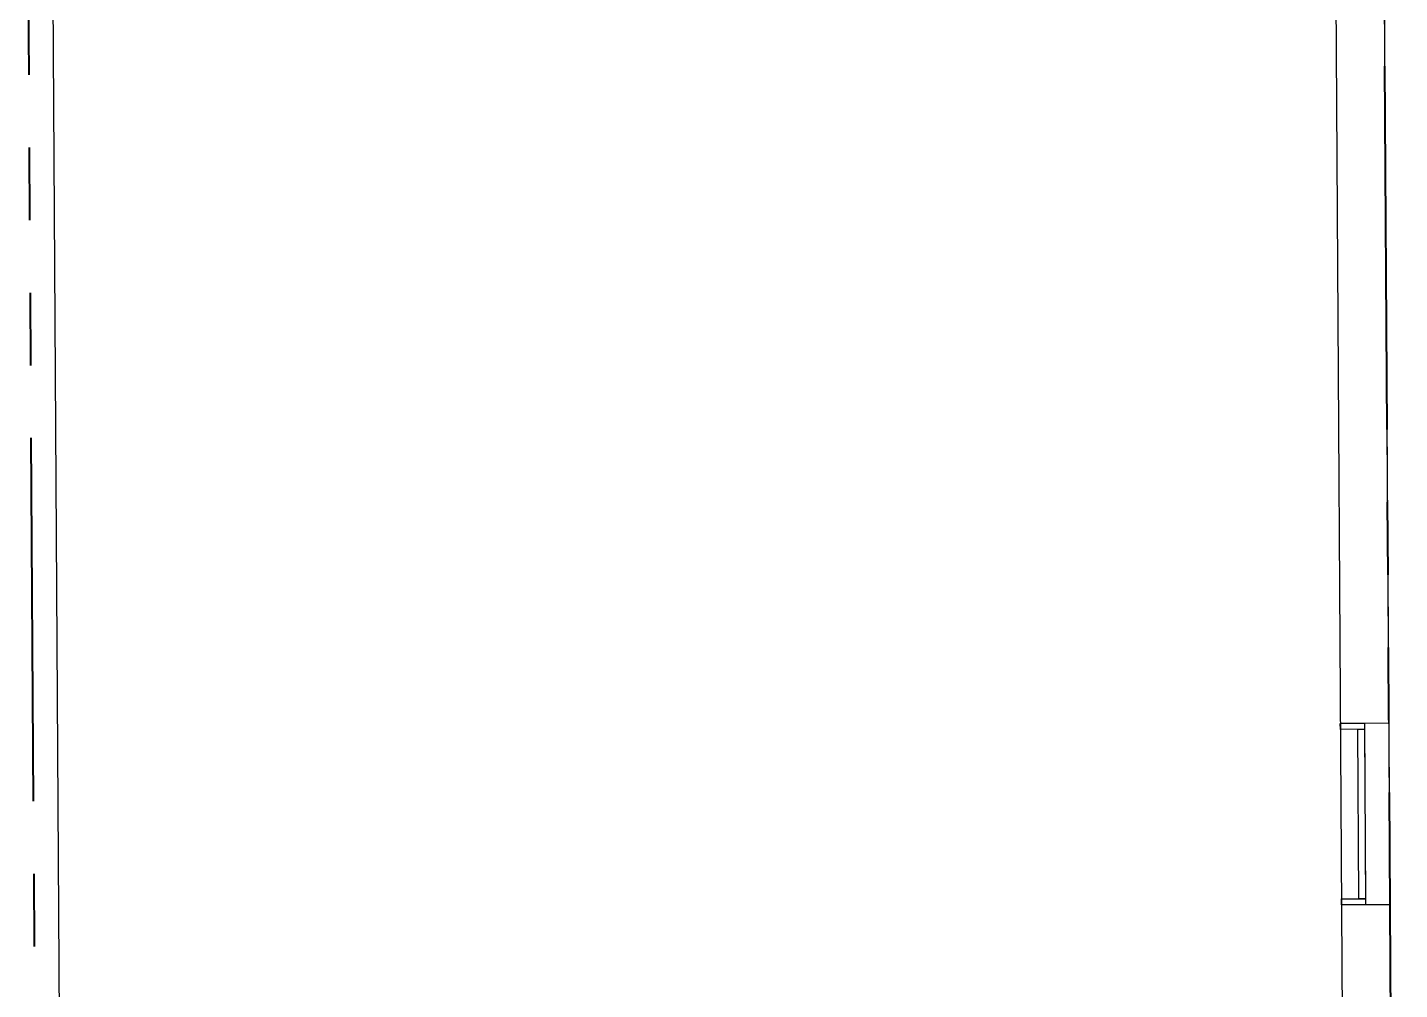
# Model space of a CAD drawing. Header units: feet. Extents: x 919634 to 928945, y 707022 to 708026.
# Drawn here: x 920920.78 to 920939.68, y 707124 to 707137.25 of the extents above; entities that cross this region are included whole.
import ezdxf

# ---------------------------------------------------------------- set-up
doc = ezdxf.new("R2010")
doc.units = ezdxf.units.FT
doc.header["$LTSCALE"] = 20
doc.header["$MEASUREMENT"] = 0
doc.linetypes.add('Site Plan$0$PHANTOM2', pattern=[1.25, 0.625, -0.125, 0.125, -0.125, 0.125, -0.125])
doc.layers.add('-u-site-xref', color=7, linetype='Continuous')
doc.layers.add('Site Plan$0$-u-site-bldg_interior', color=252, linetype='Continuous')
doc.layers.add('Site Plan$0$SP-LOT LINES', color=252, linetype='Site Plan$0$PHANTOM2', lineweight=40)
doc.layers.add('SP-BUILDING-FOOTPRINT', color=1, linetype='Continuous', lineweight=25)
doc.layers.get('-u-site-xref').off()

# ---------------------------------------------------------------- blocks, each defined once
blk = doc.blocks.new('Site Plan')
at = {"layer": 'Site Plan$0$-u-site-bldg_interior'}
for p, q in [((920939.3061806818, 707162.7115417467, -4.92498255506876e-07), (920939.5595249241, 707122.2956691594, -4.92498255506876e-07)), ((920938.643707193, 707162.0407094276, -4.92498255506876e-07), (920938.8845148139, 707123.6247973759, -4.92498255506876e-07)), ((920920.9773875017, 707161.9299691503, -4.92498255506876e-07), (920921.2469248755, 707118.9308149533, -4.92498255506876e-07)), ((920939.5258439298, 707127.669430792, -4.924982582209021e-07), (920938.8591885796, 707127.665556264, -4.924982582070244e-07)), ((920939.1922282446, 707127.6676439013, -4.924982582070244e-07), (920939.2078990225, 707125.1676930164, -4.924982582070244e-07)), ((920939.5415056258, 707125.1697842075, -4.924982582070244e-07), (920938.8748592306, 707125.1656053783, -4.924982582209021e-07))]:
    blk.add_line(p, q, dxfattribs=at)
at = {"layer": 'Site Plan$0$-u-site-bldg_interior', "elevation": -4.92498255506876e-07}
for points in [[(920938.8602918296, 707127.6655626759), (920939.1922282478, 707127.6676433976), (920939.1927506039, 707127.5843122051), (920938.8608141856, 707127.5822314834)], [(920939.1001737722, 707127.5837318932), (920939.1927506039, 707127.5843122051), (920939.2073766633, 707125.2510247125), (920939.1147998315, 707125.2504444007)], [(920939.2078990225, 707125.1676930164), (920938.8748593524, 707125.1656053792), (920938.8743369931, 707125.2489370751), (920939.2073766633, 707125.2510247125)]]:
    blk.add_lwpolyline(points, close=True, dxfattribs=at)
at = {"layer": 'Site Plan$0$SP-LOT LINES', "ltscale": 0.4}
for p, q in [((920921.1162654029, 707086.5960307533, 1.430118495167166e-07), (920920.5521173982, 707176.5942626084, 1.430118495161385e-07)), ((920939.2184212011, 707176.7112711075, -4.924982582066933e-07), (920939.7825692054, 707086.7130392524, -4.924982582072715e-07))]:
    blk.add_line(p, q, dxfattribs=at)

msp = doc.modelspace()

# ---------------------------------------------------------------- block references
at = {"layer": '-u-site-xref'}
msp.add_blockref('Site Plan', (0, 0), dxfattribs=at)

# ---------------------------------------------------------------- next in the draw order: linework, layer by layer
at = {"layer": 'SP-BUILDING-FOOTPRINT', "elevation": -4.92498255506876e-07}
msp.add_lwpolyline([(920939.3061775864, 707162.7115415051), (920939.5595658685, 707122.2890414752), (920939.2257659523, 707122.2869490724), (920939.2758205059, 707114.3771016351), (920932.4426241932, 707114.3342681929), (920932.4081183461, 707118.000741373), (920925.7646254088, 707117.9590970695), (920925.7625358618, 707118.292441024), (920920.5844501805, 707118.2599824987), (920920.5306295778, 707126.8431645242), (920913.6974481143, 707126.8003311747), (920913.74341573, 707119.4671418155), (920902.2436154985, 707119.3950560731), (920902.2227445005, 707122.7283222176), (920881.6165657523, 707122.5991537374)], dxfattribs=at)

doc.saveas('drawing.dxf')
